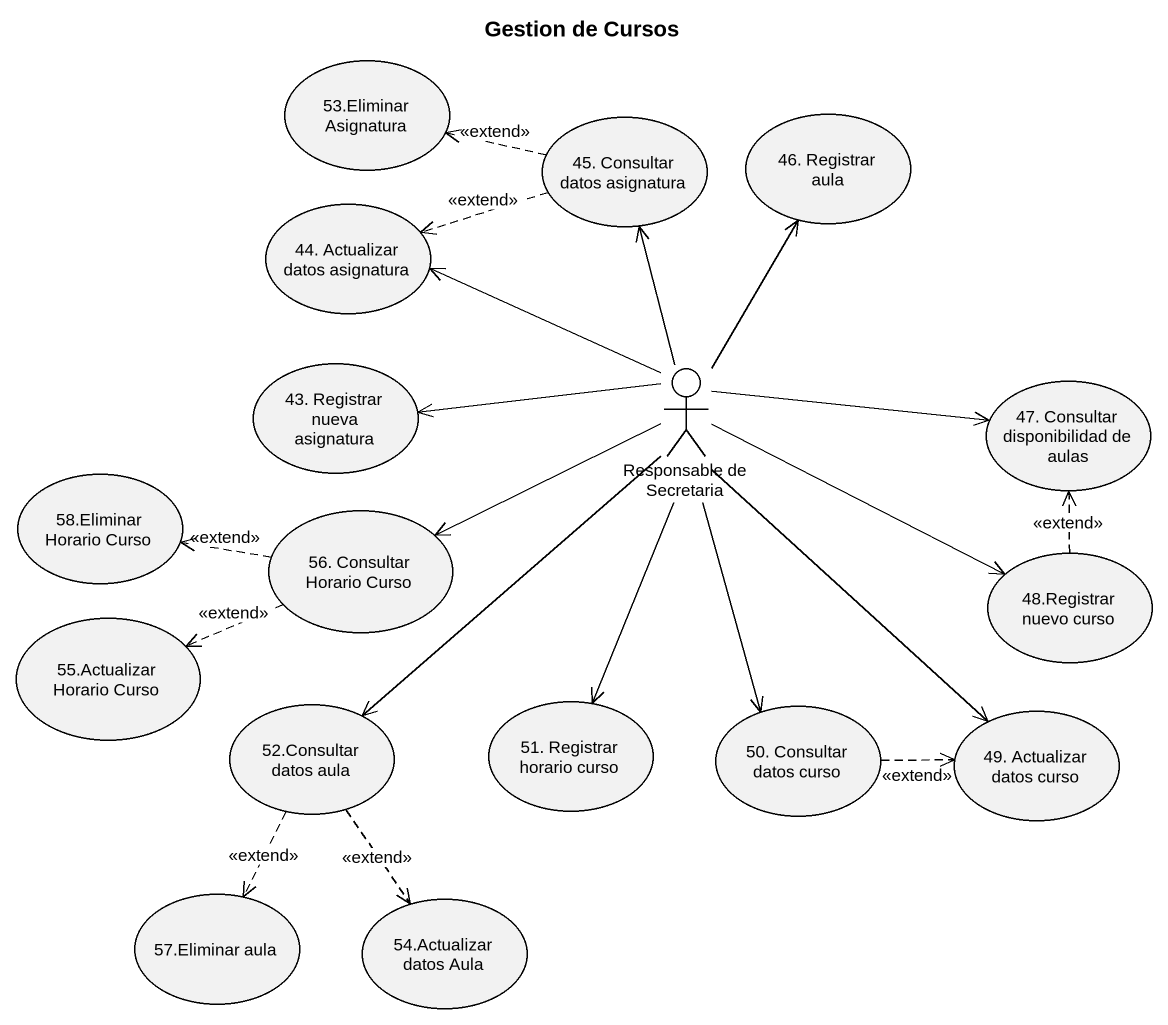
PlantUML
@startuml
title Gestion de Cursos
usecase "53.Eliminar Asignatura" as u53_Eliminar_Asignatura
usecase "45. Consultar datos asignatura" as u45_Consultar_datos
usecase "46. Registrar aula" as u46_Registrar_aula
usecase "44. Actualizar datos asignatura" as u44_Actualizar_datos
usecase "43. Registrar nueva asignatura" as u43_Registrar_nueva
actor "Responsable de Secretaria" as Responsable_de_Secretaria
usecase "47. Consultar disponibilidad de aulas" as u47_Consultar_disponibilidad
usecase "58.Eliminar Horario Curso" as u58_Eliminar_Horario_Curso
usecase "56. Consultar Horario Curso" as u56_Consultar_Horario_Curso
usecase "48.Registrar nuevo curso" as u48_Registrar_nuevo_curso
usecase "55.Actualizar Horario Curso" as u55_Actualizar_Horario_Curso
usecase "52.Consultar datos aula" as u52_Consultar_datos_aula
usecase "51. Registrar horario curso" as u51_Registrar_horario_curso
usecase "50. Consultar datos curso" as u50_Consultar_datos_curso
usecase "49. Actualizar datos curso" as u49_Actualizar_datos_curso
usecase "57.Eliminar aula" as u57_Eliminar_aula
usecase "54.Actualizar datos Aula" as u54_Actualizar_datos_Aula
u45_Consultar_datos .left.> u53_Eliminar_Asignatura : <<extend>>
u45_Consultar_datos .left.> u44_Actualizar_datos : <<extend>>
Responsable_de_Secretaria -up-> u45_Consultar_datos
Responsable_de_Secretaria -up-> u46_Registrar_aula
Responsable_de_Secretaria -left-> u44_Actualizar_datos
Responsable_de_Secretaria -left-> u43_Registrar_nueva
Responsable_de_Secretaria -right-> u47_Consultar_disponibilidad
Responsable_de_Secretaria -left-> u56_Consultar_Horario_Curso
Responsable_de_Secretaria -right-> u48_Registrar_nuevo_curso
Responsable_de_Secretaria --> u52_Consultar_datos_aula
Responsable_de_Secretaria --> u51_Registrar_horario_curso
Responsable_de_Secretaria --> u50_Consultar_datos_curso
Responsable_de_Secretaria --> u49_Actualizar_datos_curso
u56_Consultar_Horario_Curso .left.> u58_Eliminar_Horario_Curso : <<extend>>
u56_Consultar_Horario_Curso .left.> u55_Actualizar_Horario_Curso : <<extend>>
u48_Registrar_nuevo_curso .up.> u47_Consultar_disponibilidad : <<extend>>
u52_Consultar_datos_aula ..> u57_Eliminar_aula : <<extend>>
u52_Consultar_datos_aula ..> u54_Actualizar_datos_Aula : <<extend>>
u50_Consultar_datos_curso .right.> u49_Actualizar_datos_curso : <<extend>>
@enduml
